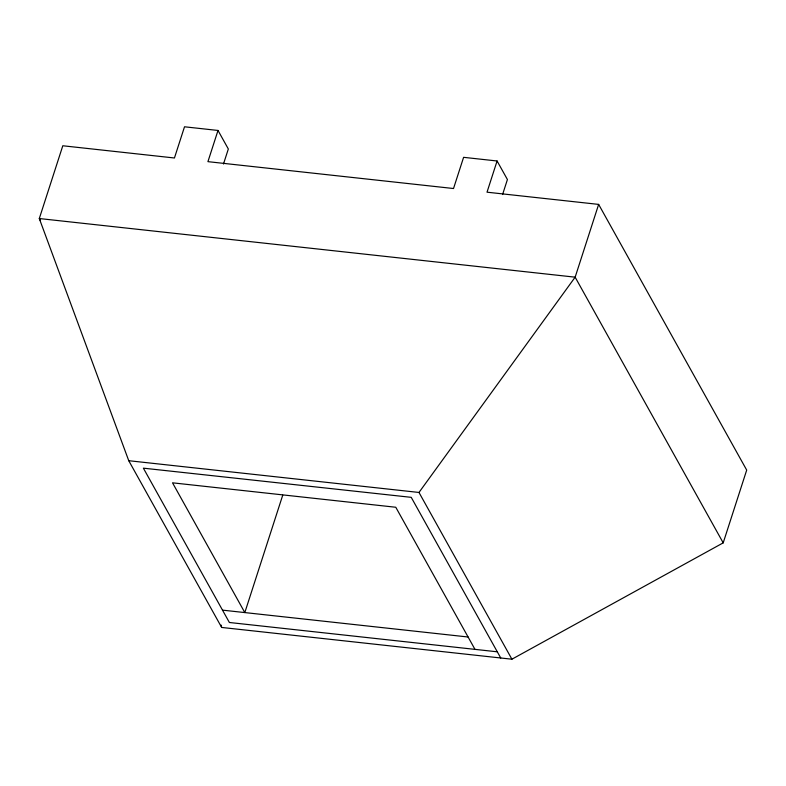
<?xml version="1.0" encoding="UTF-8"?>
<svg xmlns="http://www.w3.org/2000/svg" width="786" height="786" viewBox="0 0 786 786"><rect width="100%" height="100%" fill="white"/><g stroke="black" fill="none" stroke-linecap="round" stroke-linejoin="round"><path stroke-width="1.18" d="M497.086 160.992L487.015 192.187L598.647 204.399L746.7 470.087L723.199 542.861L511.912 659.208L221.662 627.444L128.747 460.704L39.3 218.537L62.801 145.764L174.443 157.986L184.514 126.792L218.007 130.456L207.926 161.651L453.522 188.522L463.602 157.328L497.086 160.992L507.422 179.532L502.568 194.545M223.479 164.009L228.333 148.996L218.007 130.456M282.734 495.18L244.819 612.579L172.517 482.82L395.78 507.255L474.98 649.364M598.647 204.399L575.146 277.173L418.987 492.458L128.747 460.704M222.497 610.133L468.092 637.004M497.302 651.81L229.384 622.492L143.376 468.161L411.225 497.341L500.741 657.99M723.199 542.861L575.146 277.173L39.3 218.537L40.45 220.601M418.987 492.458L511.912 659.208M221.092 625.057L221.662 627.444"/></g></svg>
